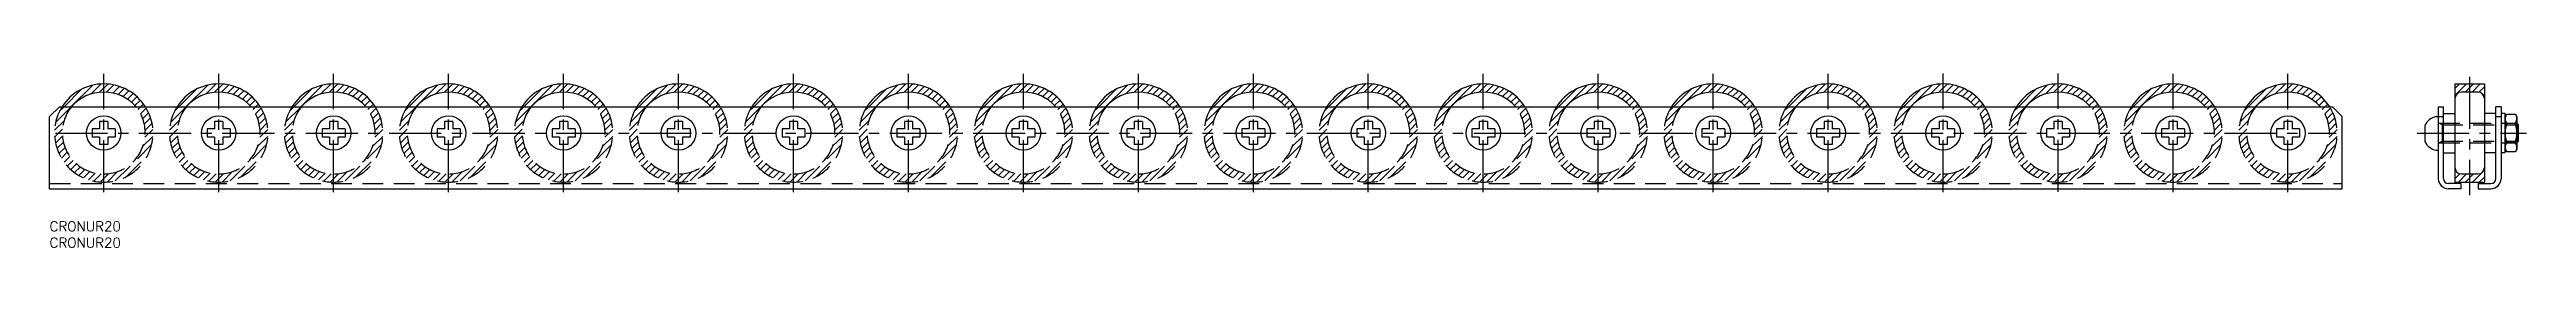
# Model space of a CAD drawing. Extents: x 0 to 754, y -8 to 45.
import ezdxf

# ---------------------------------------------------------------- set-up
doc = ezdxf.new("R2010")
doc.units = 0
doc.header["$LTSCALE"] = 0.5
doc.linetypes.add('CENTER', pattern=[50.8, 31.75, -6.35, 6.35, -6.35])
doc.linetypes.add('DASHED', pattern=[19.05, 12.7, -6.35])
for name, color, linetype in [('MSM_CENTER', 1, 'CENTER'), ('MSM_CONTINUOUS', 7, 'CONTINUOUS'), ('MSM_DASHED', 4, 'DASHED'), ('MSM_NARROW', 5, 'CONTINUOUS'), ('MSM_PART_NUMBER', 7, 'CONTINUOUS')]:
    doc.layers.add(name, color=color, linetype=linetype)
doc.styles.get("Standard").update_dxf_attribs({"font": 'txt.shx', "height": 3, "bigfont": 'bigfont.shx'})

# ---------------------------------------------------------------- blocks, each defined once
blk = doc.blocks.new('*U5')
at = {"layer": 'MSM_PART_NUMBER'}
blk.add_text('CRONUR20', height=3, dxfattribs=at).set_placement((0, -3))
blk = doc.blocks.new('*U6')
at = {"layer": 'MSM_PART_NUMBER'}
blk.add_text('CRONUR20', height=3, dxfattribs=at).set_placement((0, -8))

msp = doc.modelspace()

# ---------------------------------------------------------------- linework, layer by layer
at = {"layer": 'MSM_CENTER'}
for p, q in [((16.5, 8.9), (16.5, 45.1)), ((51.5, 8.9), (51.5, 45.1)), ((86.5, 8.9), (86.5, 45.1)), ((121.5, 8.9), (121.5, 45.1)), ((156.5, 8.9), (156.5, 45.1)), ((191.5, 8.9), (191.5, 45.1)), ((226.5, 8.9), (226.5, 45.1)), ((261.5, 8.9), (261.5, 45.1)), ((296.5, 8.9), (296.5, 45.1)), ((331.5, 8.9), (331.5, 45.1)), ((366.5, 8.9), (366.5, 45.1)), ((401.5, 8.9), (401.5, 45.1)), ((436.5, 8.9), (436.5, 45.1)), ((471.5, 8.9), (471.5, 45.1)), ((506.5, 8.9), (506.5, 45.1)), ((541.5, 8.9), (541.5, 45.1)), ((576.5, 8.9), (576.5, 45.22)), ((611.5, 9.02), (611.5, 45.22)), ((646.5, 8.9), (646.5, 45.1)), ((681.5, 8.9), (681.5, 45.1)), ((736.8, 44.2), (736.8, 8)), ((1.8, 27), (696.2, 27)), ((720.8, 27), (754.1, 27))]:
    msp.add_line(p, q, dxfattribs=at)
at = {"layer": 'MSM_CONTINUOUS'}
for p, q in [((732.3, 42), (732.3, 12)), ((732.3, 42), (741.3, 42)), ((739.3, 39.5), (734.3, 39.5)), ((741.3, 42), (741.3, 12)), ((3, 35), (0, 32)), ((0, 10), (0, 32)), ((3, 35), (695, 35)), ((17.75, 30.5), (15.25, 30.5)), ((15.25, 30.5), (15.25, 28.25)), ((17.75, 30.5), (17.75, 28.25)), ((52.75, 30.5), (50.25, 30.5)), ((50.25, 30.5), (50.25, 28.25)), ((52.75, 30.5), (52.75, 28.25)), ((85.25, 30.5), (85.25, 28.25)), ((87.75, 30.5), (85.25, 30.5)), ((87.75, 30.5), (87.75, 28.25)), ((122.75, 30.5), (120.25, 30.5)), ((120.25, 30.5), (120.25, 28.25)), ((122.75, 30.5), (122.75, 28.25)), ((157.75, 30.5), (155.25, 30.5)), ((155.25, 30.5), (155.25, 28.25)), ((157.75, 30.5), (157.75, 28.25)), ((192.75, 30.5), (190.25, 30.5)), ((190.25, 30.5), (190.25, 28.25)), ((192.75, 30.5), (192.75, 28.25)), ((225.25, 30.5), (225.25, 28.25)), ((227.75, 30.5), (225.25, 30.5)), ((227.75, 30.5), (227.75, 28.25)), ((262.75, 30.5), (260.25, 30.5)), ((260.25, 30.5), (260.25, 28.25)), ((262.75, 30.5), (262.75, 28.25)), ((297.75, 30.5), (295.25, 30.5)), ((295.25, 30.5), (295.25, 28.25)), ((297.75, 30.5), (297.75, 28.25)), ((332.75, 30.5), (330.25, 30.5)), ((330.25, 30.5), (330.25, 28.25)), ((332.75, 30.5), (332.75, 28.25)), ((365.25, 30.5), (365.25, 28.25)), ((367.75, 30.5), (365.25, 30.5)), ((367.75, 30.5), (367.75, 28.25)), ((402.75, 30.5), (400.25, 30.5)), ((400.25, 30.5), (400.25, 28.25)), ((402.75, 30.5), (402.75, 28.25)), ((437.75, 30.5), (435.25, 30.5)), ((435.25, 30.5), (435.25, 28.25)), ((437.75, 30.5), (437.75, 28.25)), ((472.75, 30.5), (470.25, 30.5)), ((470.25, 30.5), (470.25, 28.25)), ((472.75, 30.5), (472.75, 28.25)), ((505.25, 30.5), (505.25, 28.25)), ((507.75, 30.5), (505.25, 30.5)), ((507.75, 30.5), (507.75, 28.25)), ((542.75, 30.5), (540.25, 30.5)), ((540.25, 30.5), (540.25, 28.25)), ((542.75, 30.5), (542.75, 28.25)), ((577.75, 30.5), (575.25, 30.5)), ((575.25, 30.5), (575.25, 28.25)), ((577.75, 30.5), (577.75, 28.25)), ((612.75, 30.5), (610.25, 30.5)), ((610.25, 30.5), (610.25, 28.25)), ((612.75, 30.5), (612.75, 28.25)), ((645.25, 30.5), (645.25, 28.25)), ((647.75, 30.5), (645.25, 30.5)), ((647.75, 30.5), (647.75, 28.25)), ((682.75, 30.5), (680.25, 30.5)), ((680.25, 30.5), (680.25, 28.25)), ((682.75, 30.5), (682.75, 28.25)), ((695, 35), (698, 32)), ((698, 10), (698, 32)), ((726.6, 32), (728.8, 32)), ((727.2, 35), (727.2, 13)), ((727.2, 35), (728.8, 35)), ((728.8, 13.05), (728.8, 35)), ((728.8, 33), (732.3, 33)), ((744.8, 33), (741.3, 33)), ((744.8, 13.05), (744.8, 35)), ((746.4, 35), (744.8, 35)), ((744.8, 32), (746.4, 32)), ((746.4, 35), (746.4, 13)), ((747.6, 32.95), (746.4, 32.95)), ((747.6, 21.05), (747.6, 32.95)), ((747.6, 31.9), (748.1, 32.77)), ((748.1, 32.77), (750.69, 32.77)), ((750.69, 32.77), (751.2, 31.9)), ((751.2, 31.9), (751.2, 22.1)), ((13, 28.25), (13, 25.75)), ((15.25, 28.25), (13, 28.25)), ((15.25, 25.75), (13, 25.75)), ((15.25, 25.75), (15.25, 23.5)), ((17.75, 23.5), (15.25, 23.5)), ((20, 28.25), (17.75, 28.25)), ((17.75, 25.75), (17.75, 23.5)), ((20, 25.75), (17.75, 25.75)), ((20, 28.25), (20, 25.75)), ((50.25, 28.25), (48, 28.25)), ((48, 28.25), (48, 25.75)), ((50.25, 25.75), (48, 25.75)), ((50.25, 25.75), (50.25, 23.5)), ((52.75, 23.5), (50.25, 23.5)), ((55, 28.25), (52.75, 28.25)), ((52.75, 25.75), (52.75, 23.5)), ((55, 25.75), (52.75, 25.75)), ((55, 28.25), (55, 25.75)), ((85.25, 28.25), (83, 28.25)), ((83, 28.25), (83, 25.75)), ((85.25, 25.75), (83, 25.75)), ((85.25, 25.75), (85.25, 23.5)), ((87.75, 23.5), (85.25, 23.5)), ((90, 28.25), (87.75, 28.25)), ((90, 25.75), (87.75, 25.75)), ((87.75, 25.75), (87.75, 23.5)), ((90, 28.25), (90, 25.75)), ((120.25, 28.25), (118, 28.25)), ((118, 28.25), (118, 25.75)), ((120.25, 25.75), (118, 25.75)), ((120.25, 25.75), (120.25, 23.5)), ((122.75, 23.5), (120.25, 23.5)), ((125, 28.25), (122.75, 28.25)), ((122.75, 25.75), (122.75, 23.5)), ((125, 25.75), (122.75, 25.75)), ((125, 28.25), (125, 25.75)), ((153, 28.25), (153, 25.75)), ((155.25, 28.25), (153, 28.25)), ((155.25, 25.75), (153, 25.75)), ((155.25, 25.75), (155.25, 23.5)), ((157.75, 23.5), (155.25, 23.5)), ((160, 28.25), (157.75, 28.25)), ((157.75, 25.75), (157.75, 23.5)), ((160, 25.75), (157.75, 25.75)), ((160, 28.25), (160, 25.75)), ((190.25, 28.25), (188, 28.25)), ((188, 28.25), (188, 25.75)), ((190.25, 25.75), (188, 25.75)), ((190.25, 25.75), (190.25, 23.5)), ((192.75, 23.5), (190.25, 23.5)), ((195, 28.25), (192.75, 28.25)), ((192.75, 25.75), (192.75, 23.5)), ((195, 25.75), (192.75, 25.75)), ((195, 28.25), (195, 25.75)), ((225.25, 28.25), (223, 28.25)), ((223, 28.25), (223, 25.75)), ((225.25, 25.75), (223, 25.75)), ((225.25, 25.75), (225.25, 23.5)), ((227.75, 23.5), (225.25, 23.5)), ((230, 28.25), (227.75, 28.25)), ((230, 25.75), (227.75, 25.75)), ((227.75, 25.75), (227.75, 23.5)), ((230, 28.25), (230, 25.75)), ((260.25, 28.25), (258, 28.25)), ((258, 28.25), (258, 25.75)), ((260.25, 25.75), (258, 25.75)), ((260.25, 25.75), (260.25, 23.5)), ((262.75, 23.5), (260.25, 23.5)), ((265, 28.25), (262.75, 28.25)), ((262.75, 25.75), (262.75, 23.5)), ((265, 25.75), (262.75, 25.75)), ((265, 28.25), (265, 25.75)), ((293, 28.25), (293, 25.75)), ((295.25, 28.25), (293, 28.25)), ((295.25, 25.75), (293, 25.75)), ((295.25, 25.75), (295.25, 23.5)), ((297.75, 23.5), (295.25, 23.5)), ((300, 28.25), (297.75, 28.25)), ((297.75, 25.75), (297.75, 23.5)), ((300, 25.75), (297.75, 25.75)), ((300, 28.25), (300, 25.75)), ((330.25, 28.25), (328, 28.25)), ((328, 28.25), (328, 25.75)), ((330.25, 25.75), (328, 25.75)), ((330.25, 25.75), (330.25, 23.5)), ((332.75, 23.5), (330.25, 23.5)), ((335, 28.25), (332.75, 28.25)), ((332.75, 25.75), (332.75, 23.5)), ((335, 25.75), (332.75, 25.75)), ((335, 28.25), (335, 25.75)), ((365.25, 28.25), (363, 28.25)), ((363, 28.25), (363, 25.75)), ((365.25, 25.75), (363, 25.75)), ((365.25, 25.75), (365.25, 23.5)), ((367.75, 23.5), (365.25, 23.5)), ((370, 28.25), (367.75, 28.25)), ((370, 25.75), (367.75, 25.75)), ((367.75, 25.75), (367.75, 23.5)), ((370, 28.25), (370, 25.75)), ((400.25, 28.25), (398, 28.25)), ((398, 28.25), (398, 25.75)), ((400.25, 25.75), (398, 25.75)), ((400.25, 25.75), (400.25, 23.5)), ((402.75, 23.5), (400.25, 23.5)), ((405, 28.25), (402.75, 28.25)), ((402.75, 25.75), (402.75, 23.5)), ((405, 25.75), (402.75, 25.75)), ((405, 28.25), (405, 25.75)), ((433, 28.25), (433, 25.75)), ((435.25, 28.25), (433, 28.25)), ((435.25, 25.75), (433, 25.75)), ((435.25, 25.75), (435.25, 23.5)), ((437.75, 23.5), (435.25, 23.5)), ((440, 28.25), (437.75, 28.25)), ((437.75, 25.75), (437.75, 23.5)), ((440, 25.75), (437.75, 25.75)), ((440, 28.25), (440, 25.75)), ((470.25, 28.25), (468, 28.25)), ((468, 28.25), (468, 25.75)), ((470.25, 25.75), (468, 25.75)), ((470.25, 25.75), (470.25, 23.5)), ((472.75, 23.5), (470.25, 23.5)), ((475, 28.25), (472.75, 28.25)), ((472.75, 25.75), (472.75, 23.5)), ((475, 25.75), (472.75, 25.75)), ((475, 28.25), (475, 25.75)), ((505.25, 28.25), (503, 28.25)), ((503, 28.25), (503, 25.75)), ((505.25, 25.75), (503, 25.75)), ((505.25, 25.75), (505.25, 23.5)), ((507.75, 23.5), (505.25, 23.5)), ((510, 28.25), (507.75, 28.25)), ((510, 25.75), (507.75, 25.75)), ((507.75, 25.75), (507.75, 23.5)), ((510, 28.25), (510, 25.75)), ((540.25, 28.25), (538, 28.25)), ((538, 28.25), (538, 25.75)), ((540.25, 25.75), (538, 25.75)), ((540.25, 25.75), (540.25, 23.5)), ((542.75, 23.5), (540.25, 23.5)), ((545, 28.25), (542.75, 28.25)), ((542.75, 25.75), (542.75, 23.5)), ((545, 25.75), (542.75, 25.75)), ((545, 28.25), (545, 25.75)), ((573, 28.25), (573, 25.75)), ((575.25, 28.25), (573, 28.25)), ((575.25, 25.75), (573, 25.75)), ((575.25, 25.75), (575.25, 23.5)), ((577.75, 23.5), (575.25, 23.5)), ((580, 28.25), (577.75, 28.25)), ((577.75, 25.75), (577.75, 23.5)), ((580, 25.75), (577.75, 25.75)), ((580, 28.25), (580, 25.75)), ((610.25, 28.25), (608, 28.25)), ((608, 28.25), (608, 25.75)), ((610.25, 25.75), (608, 25.75)), ((610.25, 25.75), (610.25, 23.5)), ((612.75, 23.5), (610.25, 23.5)), ((615, 28.25), (612.75, 28.25)), ((612.75, 25.75), (612.75, 23.5)), ((615, 25.75), (612.75, 25.75)), ((615, 28.25), (615, 25.75)), ((645.25, 28.25), (643, 28.25)), ((643, 28.25), (643, 25.75)), ((645.25, 25.75), (643, 25.75)), ((645.25, 25.75), (645.25, 23.5)), ((647.75, 23.5), (645.25, 23.5)), ((650, 28.25), (647.75, 28.25)), ((650, 25.75), (647.75, 25.75)), ((647.75, 25.75), (647.75, 23.5)), ((650, 28.25), (650, 25.75)), ((680.25, 28.25), (678, 28.25)), ((678, 28.25), (678, 25.75)), ((680.25, 25.75), (678, 25.75)), ((680.25, 25.75), (680.25, 23.5)), ((682.75, 23.5), (680.25, 23.5)), ((685, 28.25), (682.75, 28.25)), ((682.75, 25.75), (682.75, 23.5)), ((685, 25.75), (682.75, 25.75)), ((685, 28.25), (685, 25.75)), ((723.2, 29.37), (723.2, 24.38)), ((750.69, 29.89), (748.1, 29.89)), ((750.69, 24.11), (748.1, 24.11)), ((751.7, 29.46), (751.2, 29.96)), ((751.7, 24.54), (751.2, 24.04)), ((751.7, 24.54), (751.7, 29.46)), ((726.6, 21.75), (727.2, 21.75)), ((728.8, 21), (732.3, 21)), ((744.8, 21), (741.3, 21)), ((746.4, 21.05), (747.6, 21.05)), ((748.1, 21.23), (747.6, 22.1)), ((750.69, 21.23), (748.1, 21.23)), ((751.2, 22.1), (750.69, 21.23)), ((0, 10), (698, 10)), ((734.2, 10), (730.3, 10)), ((734.2, 11.6), (730.32, 11.6)), ((732.3, 12), (741.3, 12)), ((734.2, 10), (734.2, 11.6)), ((734.3, 14.5), (739.3, 14.5)), ((739.4, 11.6), (743.28, 11.6)), ((739.4, 11.6), (739.4, 10)), ((739.4, 10), (743.3, 10))]:
    msp.add_line(p, q, dxfattribs=at)
for centre in [(16.5, 27), (51.5, 27), (86.5, 27), (121.5, 27), (156.5, 27), (191.5, 27), (226.5, 27), (261.5, 27), (296.5, 27), (331.5, 27), (366.5, 27), (401.5, 27), (436.5, 27), (471.5, 27), (506.5, 27), (541.5, 27), (576.5, 27), (611.5, 27), (646.5, 27), (681.5, 27)]:
    msp.add_circle(centre, 5.25, dxfattribs=at)
for centre, radius, start, end in [((16.5, 27), 15, 32.23095, 147.76905), ((16.5, 26.44), 13.06, 40.95275, 139.04725), ((51.5, 27), 15, 32.23095, 147.76905), ((51.5, 26.44), 13.06, 40.95275, 139.04725), ((86.5, 27), 15, 32.23095, 147.76905), ((86.5, 26.44), 13.06, 40.95275, 139.04725), ((121.5, 27), 15, 32.23095, 147.76905), ((121.5, 26.44), 13.06, 40.95275, 139.04725), ((156.5, 27), 15, 32.23095, 147.76905), ((156.5, 26.44), 13.06, 40.95275, 139.04725), ((191.5, 27), 15, 32.23095, 147.76905), ((191.5, 26.44), 13.06, 40.95275, 139.04725), ((226.5, 27), 15, 32.23095, 147.76905), ((226.5, 26.44), 13.06, 40.95275, 139.04725), ((261.5, 27), 15, 32.23095, 147.76905), ((261.5, 26.44), 13.06, 40.95275, 139.04725), ((296.5, 27), 15, 32.23095, 147.76905), ((296.5, 26.44), 13.06, 40.95275, 139.04725), ((331.5, 27), 15, 32.23095, 147.76905), ((331.5, 26.44), 13.06, 40.95275, 139.04725), ((366.5, 27), 15, 32.23095, 147.76905), ((366.5, 26.44), 13.06, 40.95275, 139.04725), ((401.5, 27), 15, 32.23095, 147.76905), ((401.5, 26.44), 13.06, 40.95275, 139.04725), ((436.5, 27), 15, 32.23095, 147.76905), ((436.5, 26.44), 13.06, 40.95275, 139.04725), ((471.5, 27), 15, 32.23095, 147.76905), ((471.5, 26.44), 13.06, 40.95275, 139.04725), ((506.5, 27), 15, 32.23095, 147.76905), ((506.5, 26.44), 13.06, 40.95275, 139.04725), ((541.5, 27), 15, 32.23095, 147.76905), ((541.5, 26.44), 13.06, 40.95275, 139.04725), ((576.5, 27), 15, 32.23095, 147.76905), ((576.5, 26.44), 13.06, 40.95275, 139.04725), ((611.5, 27), 15, 32.23095, 147.76905), ((611.5, 26.44), 13.06, 40.95275, 139.04725), ((646.5, 27), 15, 32.23095, 147.76905), ((646.5, 26.44), 13.06, 40.95275, 139.04725), ((681.5, 27), 15, 32.23095, 147.76905), ((681.5, 26.44), 13.06, 40.95275, 139.04725), ((734.3, 37.5), 2, 90, 180), ((739.3, 37.5), 2, 0, 90), ((727.53, 27.28), 4.81, 101.20912, 154.34156), ((749.92, 31.33), 2.32, 157.93127, 218.51894), ((748.88, 31.33), 2.32, 321.48106, 22.06871), ((727.53, 26.47), 4.81, 205.65844, 258.79088), ((756.11, 27), 8.51, 160.18082, 199.8192), ((749.92, 22.67), 2.32, 141.48108, 202.06875), ((742.68, 27), 8.51, 340.1808, 19.81922), ((748.88, 22.67), 2.32, 337.93125, 38.51896), ((734.3, 16.5), 2, 180, 270), ((739.3, 16.5), 2, 270, 0), ((730.37, 13.18), 3.18, 183.20562, 268.67276), ((730.37, 13.18), 1.58, 184.54937, 268.11661), ((743.23, 13.18), 1.58, 271.88339, 355.45063), ((743.23, 13.18), 3.18, 271.32724, 356.79438)]:
    msp.add_arc(centre, radius, start, end, dxfattribs=at)
at = {"layer": 'MSM_DASHED'}
for p, q in [((1.53, 27.87), (4.41, 30.76)), ((1.88, 30.35), (6.53, 35)), ((3.05, 33.64), (4.41, 35)), ((26.95, 34.21), (27.74, 35)), ((27.74, 32.87), (29.44, 34.58)), ((28.38, 31.39), (30.17, 33.18)), ((28.85, 29.74), (30.76, 31.65)), ((36.53, 27.87), (39.41, 30.76)), ((36.88, 30.35), (41.53, 35)), ((38.05, 33.64), (39.41, 35)), ((61.95, 34.21), (62.74, 35)), ((62.74, 32.87), (64.44, 34.58)), ((63.38, 31.39), (65.17, 33.18)), ((63.85, 29.74), (65.76, 31.65)), ((71.53, 27.87), (74.41, 30.76)), ((71.88, 30.35), (76.53, 35)), ((73.05, 33.64), (74.41, 35)), ((96.95, 34.21), (97.74, 35)), ((97.74, 32.87), (99.44, 34.58)), ((98.38, 31.39), (100.17, 33.18)), ((98.85, 29.74), (100.76, 31.65)), ((106.53, 27.87), (109.41, 30.76)), ((106.88, 30.35), (111.53, 35)), ((108.05, 33.64), (109.41, 35)), ((131.95, 34.21), (132.74, 35)), ((132.74, 32.87), (134.44, 34.58)), ((133.38, 31.39), (135.17, 33.18)), ((133.85, 29.74), (135.76, 31.65)), ((141.53, 27.87), (144.41, 30.76)), ((141.88, 30.35), (146.53, 35)), ((143.05, 33.64), (144.41, 35)), ((166.95, 34.21), (167.74, 35)), ((167.74, 32.87), (169.44, 34.58)), ((168.38, 31.39), (170.17, 33.18)), ((168.85, 29.74), (170.76, 31.65)), ((176.53, 27.87), (179.41, 30.76)), ((176.88, 30.35), (181.53, 35)), ((178.05, 33.64), (179.41, 35)), ((201.95, 34.21), (202.74, 35)), ((202.74, 32.87), (204.44, 34.58)), ((203.38, 31.39), (205.17, 33.18)), ((203.85, 29.74), (205.76, 31.65)), ((211.53, 27.87), (214.41, 30.76)), ((211.88, 30.35), (216.53, 35)), ((213.05, 33.64), (214.41, 35)), ((236.95, 34.21), (237.74, 35)), ((237.74, 32.87), (239.44, 34.58)), ((238.38, 31.39), (240.17, 33.18)), ((238.85, 29.74), (240.76, 31.65)), ((246.53, 27.87), (249.41, 30.76)), ((246.88, 30.35), (251.53, 35)), ((248.05, 33.64), (249.41, 35)), ((271.95, 34.21), (272.74, 35)), ((272.74, 32.87), (274.44, 34.58)), ((273.38, 31.39), (275.17, 33.18)), ((273.85, 29.74), (275.76, 31.65)), ((281.53, 27.87), (284.41, 30.76)), ((281.88, 30.35), (286.53, 35)), ((283.05, 33.64), (284.41, 35)), ((306.95, 34.21), (307.74, 35)), ((307.74, 32.87), (309.44, 34.58)), ((308.38, 31.39), (310.17, 33.18)), ((308.85, 29.74), (310.76, 31.65)), ((316.53, 27.87), (319.41, 30.76)), ((316.88, 30.35), (321.53, 35)), ((318.05, 33.64), (319.41, 35)), ((341.95, 34.21), (342.74, 35)), ((342.74, 32.87), (344.44, 34.58)), ((343.38, 31.39), (345.17, 33.18)), ((343.85, 29.74), (345.76, 31.65)), ((351.53, 27.87), (354.41, 30.76)), ((351.88, 30.35), (356.53, 35)), ((353.05, 33.64), (354.41, 35)), ((376.95, 34.21), (377.74, 35)), ((377.74, 32.87), (379.44, 34.58)), ((378.38, 31.39), (380.17, 33.18)), ((378.85, 29.74), (380.76, 31.65)), ((386.53, 27.87), (389.41, 30.76)), ((386.88, 30.35), (391.53, 35)), ((388.05, 33.64), (389.41, 35)), ((411.95, 34.21), (412.74, 35)), ((412.74, 32.87), (414.44, 34.58)), ((413.38, 31.39), (415.17, 33.18)), ((413.85, 29.74), (415.76, 31.65)), ((421.53, 27.87), (424.41, 30.76)), ((421.88, 30.35), (426.53, 35)), ((423.05, 33.64), (424.41, 35)), ((446.95, 34.21), (447.74, 35)), ((447.74, 32.87), (449.44, 34.58)), ((448.38, 31.39), (450.17, 33.18)), ((448.85, 29.74), (450.76, 31.65)), ((456.53, 27.87), (459.41, 30.76)), ((456.88, 30.35), (461.53, 35)), ((458.05, 33.64), (459.41, 35)), ((481.95, 34.21), (482.74, 35)), ((482.74, 32.87), (484.44, 34.58)), ((483.38, 31.39), (485.17, 33.18)), ((483.85, 29.74), (485.76, 31.65)), ((491.53, 27.87), (494.41, 30.76)), ((491.88, 30.35), (496.53, 35)), ((493.05, 33.64), (494.41, 35)), ((516.95, 34.21), (517.74, 35)), ((517.74, 32.87), (519.44, 34.58)), ((518.38, 31.39), (520.17, 33.18)), ((518.85, 29.74), (520.76, 31.65)), ((526.53, 27.87), (529.41, 30.76)), ((526.88, 30.35), (531.53, 35)), ((528.05, 33.64), (529.41, 35)), ((551.95, 34.21), (552.74, 35)), ((552.74, 32.87), (554.44, 34.58)), ((553.38, 31.39), (555.17, 33.18)), ((553.85, 29.74), (555.76, 31.65)), ((561.53, 27.87), (564.41, 30.76)), ((561.88, 30.35), (566.53, 35)), ((563.05, 33.64), (564.41, 35)), ((586.95, 34.21), (587.74, 35)), ((587.74, 32.87), (589.44, 34.58)), ((588.38, 31.39), (590.17, 33.18)), ((588.85, 29.74), (590.76, 31.65)), ((596.53, 27.87), (599.41, 30.76)), ((596.88, 30.35), (601.53, 35)), ((598.05, 33.64), (599.41, 35)), ((621.95, 34.21), (622.74, 35)), ((622.74, 32.87), (624.44, 34.58)), ((623.38, 31.39), (625.17, 33.18)), ((623.85, 29.74), (625.76, 31.65)), ((631.53, 27.87), (634.41, 30.76)), ((631.88, 30.35), (636.53, 35)), ((633.05, 33.64), (634.41, 35)), ((656.95, 34.21), (657.74, 35)), ((657.74, 32.87), (659.44, 34.58)), ((658.38, 31.39), (660.17, 33.18)), ((658.85, 29.74), (660.76, 31.65)), ((666.53, 27.87), (669.41, 30.76)), ((666.88, 30.35), (671.53, 35)), ((668.05, 33.64), (669.41, 35)), ((691.95, 34.21), (692.74, 35)), ((692.74, 32.87), (694.44, 34.58)), ((693.38, 31.39), (695.17, 33.18)), ((693.85, 29.74), (695.76, 31.65)), ((1.55, 25.78), (3.92, 28.15)), ((1.82, 23.92), (3.92, 26.03)), ((2.27, 22.25), (4.22, 24.2)), ((20.01, 12.42), (31.08, 23.49)), ((28.41, 22.94), (31.47, 25.99)), ((29.04, 25.69), (31.46, 28.11)), ((29.1, 27.87), (31.2, 29.97)), ((36.55, 25.78), (38.92, 28.15)), ((36.82, 23.92), (38.92, 26.03)), ((37.27, 22.25), (39.22, 24.2)), ((55.01, 12.42), (66.08, 23.49)), ((63.41, 22.94), (66.47, 25.99)), ((64.04, 25.69), (66.46, 28.11)), ((64.1, 27.87), (66.2, 29.97)), ((71.55, 25.78), (73.92, 28.15)), ((71.82, 23.92), (73.92, 26.03)), ((72.27, 22.25), (74.22, 24.2)), ((90.01, 12.42), (101.08, 23.49)), ((98.41, 22.94), (101.47, 25.99)), ((99.04, 25.69), (101.46, 28.11)), ((99.1, 27.87), (101.2, 29.97)), ((106.55, 25.78), (108.92, 28.15)), ((106.82, 23.92), (108.92, 26.03)), ((107.27, 22.25), (109.22, 24.2)), ((125.01, 12.42), (136.08, 23.49)), ((133.41, 22.94), (136.47, 25.99)), ((134.04, 25.69), (136.46, 28.11)), ((134.1, 27.87), (136.2, 29.97)), ((141.55, 25.78), (143.92, 28.15)), ((141.82, 23.92), (143.92, 26.03)), ((142.27, 22.25), (144.22, 24.2)), ((160.01, 12.42), (171.08, 23.49)), ((168.41, 22.94), (171.47, 25.99)), ((169.04, 25.69), (171.46, 28.11)), ((169.1, 27.87), (171.2, 29.97)), ((176.55, 25.78), (178.92, 28.15)), ((176.82, 23.92), (178.92, 26.03)), ((177.27, 22.25), (179.22, 24.2)), ((195.01, 12.42), (206.08, 23.49)), ((203.41, 22.94), (206.47, 25.99)), ((204.04, 25.69), (206.46, 28.11)), ((204.1, 27.87), (206.2, 29.97)), ((211.55, 25.78), (213.92, 28.15)), ((211.82, 23.92), (213.92, 26.03)), ((212.27, 22.25), (214.22, 24.2)), ((230.01, 12.42), (241.08, 23.49)), ((238.41, 22.94), (241.47, 25.99)), ((239.04, 25.69), (241.46, 28.11)), ((239.1, 27.87), (241.2, 29.97)), ((246.55, 25.78), (248.92, 28.15)), ((246.82, 23.92), (248.92, 26.03)), ((247.27, 22.25), (249.22, 24.2)), ((265.01, 12.42), (276.08, 23.49)), ((273.41, 22.94), (276.47, 25.99)), ((274.04, 25.69), (276.46, 28.11)), ((274.1, 27.87), (276.2, 29.97)), ((281.55, 25.78), (283.92, 28.15)), ((281.82, 23.92), (283.92, 26.03)), ((282.27, 22.25), (284.22, 24.2)), ((300.01, 12.42), (311.08, 23.49)), ((308.41, 22.94), (311.47, 25.99)), ((309.04, 25.69), (311.46, 28.11)), ((309.1, 27.87), (311.2, 29.97)), ((316.55, 25.78), (318.92, 28.15)), ((316.82, 23.92), (318.92, 26.03)), ((317.27, 22.25), (319.22, 24.2)), ((335.01, 12.42), (346.08, 23.49)), ((343.41, 22.94), (346.47, 25.99)), ((344.04, 25.69), (346.46, 28.11)), ((344.1, 27.87), (346.2, 29.97)), ((351.55, 25.78), (353.92, 28.15)), ((351.82, 23.92), (353.92, 26.03)), ((352.27, 22.25), (354.22, 24.2)), ((370.01, 12.42), (381.08, 23.49)), ((378.41, 22.94), (381.47, 25.99)), ((379.04, 25.69), (381.46, 28.11)), ((379.1, 27.87), (381.2, 29.97)), ((386.55, 25.78), (388.92, 28.15)), ((386.82, 23.92), (388.92, 26.03)), ((387.27, 22.25), (389.22, 24.2)), ((405.01, 12.42), (416.08, 23.49)), ((413.41, 22.94), (416.47, 25.99)), ((414.04, 25.69), (416.46, 28.11)), ((414.1, 27.87), (416.2, 29.97)), ((421.55, 25.78), (423.92, 28.15)), ((421.82, 23.92), (423.92, 26.03)), ((422.27, 22.25), (424.22, 24.2)), ((440.01, 12.42), (451.08, 23.49)), ((448.41, 22.94), (451.47, 25.99)), ((449.04, 25.69), (451.46, 28.11)), ((449.1, 27.87), (451.2, 29.97)), ((456.55, 25.78), (458.92, 28.15)), ((456.82, 23.92), (458.92, 26.03)), ((457.27, 22.25), (459.22, 24.2)), ((475.01, 12.42), (486.08, 23.49)), ((483.41, 22.94), (486.47, 25.99)), ((484.04, 25.69), (486.46, 28.11)), ((484.1, 27.87), (486.2, 29.97)), ((491.55, 25.78), (493.92, 28.15)), ((491.82, 23.92), (493.92, 26.03)), ((492.27, 22.25), (494.22, 24.2)), ((510.01, 12.42), (521.08, 23.49)), ((518.41, 22.94), (521.47, 25.99)), ((519.04, 25.69), (521.46, 28.11)), ((519.1, 27.87), (521.2, 29.97)), ((526.55, 25.78), (528.92, 28.15)), ((526.82, 23.92), (528.92, 26.03)), ((527.27, 22.25), (529.22, 24.2)), ((545.01, 12.42), (556.08, 23.49)), ((553.41, 22.94), (556.47, 25.99)), ((554.04, 25.69), (556.46, 28.11)), ((554.1, 27.87), (556.2, 29.97)), ((561.55, 25.78), (563.92, 28.15)), ((561.82, 23.92), (563.92, 26.03)), ((562.27, 22.25), (564.22, 24.2)), ((580.01, 12.42), (591.08, 23.49)), ((588.41, 22.94), (591.47, 25.99)), ((589.04, 25.69), (591.46, 28.11)), ((589.1, 27.87), (591.2, 29.97)), ((596.55, 25.78), (598.92, 28.15)), ((596.82, 23.92), (598.92, 26.03)), ((597.27, 22.25), (599.22, 24.2)), ((615.01, 12.42), (626.08, 23.49)), ((623.41, 22.94), (626.47, 25.99)), ((624.04, 25.69), (626.46, 28.11)), ((624.1, 27.87), (626.2, 29.97)), ((631.55, 25.78), (633.92, 28.15)), ((631.82, 23.92), (633.92, 26.03)), ((632.27, 22.25), (634.22, 24.2)), ((650.01, 12.42), (661.08, 23.49)), ((658.41, 22.94), (661.47, 25.99)), ((659.04, 25.69), (661.46, 28.11)), ((659.1, 27.87), (661.2, 29.97)), ((666.55, 25.78), (668.92, 28.15)), ((666.82, 23.92), (668.92, 26.03)), ((667.27, 22.25), (669.22, 24.2)), ((685.01, 12.42), (696.08, 23.49)), ((693.41, 22.94), (696.47, 25.99)), ((694.04, 25.69), (696.46, 28.11)), ((694.1, 27.87), (696.2, 29.97)), ((727.45, 30), (751.16, 30)), ((728.39, 29.46), (727.45, 30)), ((727.45, 24), (728.39, 24.54)), ((727.45, 24), (751.16, 24)), ((728.39, 30), (728.39, 24)), ((728.39, 29.46), (751.2, 29.46)), ((728.39, 24.54), (751.2, 24.54)), ((751.16, 30), (751.16, 24)), ((751.2, 29.96), (751.16, 30)), ((751.2, 24.04), (751.16, 24)), ((2.87, 20.73), (4.72, 22.58)), ((3.6, 19.34), (5.39, 21.13)), ((4.45, 18.07), (6.2, 19.82)), ((5.41, 16.9), (7.15, 18.65)), ((6.47, 15.85), (8.22, 17.6)), ((7.64, 14.9), (9.42, 16.67)), ((8.92, 14.06), (10.75, 15.89)), ((10.32, 13.33), (12.23, 15.24)), ((17.51, 12.03), (20.69, 15.21)), ((23.39, 13.68), (29.82, 20.11)), ((37.87, 20.73), (39.72, 22.58)), ((38.6, 19.34), (40.39, 21.13)), ((39.45, 18.07), (41.2, 19.82)), ((40.41, 16.9), (42.15, 18.65)), ((41.47, 15.85), (43.22, 17.6)), ((42.64, 14.9), (44.42, 16.67)), ((43.92, 14.06), (45.75, 15.89)), ((45.32, 13.33), (47.23, 15.24)), ((52.51, 12.03), (55.69, 15.21)), ((58.39, 13.68), (64.82, 20.11)), ((72.87, 20.73), (74.72, 22.58)), ((73.6, 19.34), (75.39, 21.13)), ((74.45, 18.07), (76.2, 19.82)), ((75.41, 16.9), (77.15, 18.65)), ((76.47, 15.85), (78.22, 17.6)), ((77.64, 14.9), (79.42, 16.67)), ((78.92, 14.06), (80.75, 15.89)), ((80.32, 13.33), (82.23, 15.24)), ((87.51, 12.03), (90.69, 15.21)), ((93.39, 13.68), (99.82, 20.11)), ((107.87, 20.73), (109.72, 22.58)), ((108.6, 19.34), (110.39, 21.13)), ((109.45, 18.07), (111.2, 19.82)), ((110.41, 16.9), (112.15, 18.65)), ((111.47, 15.85), (113.22, 17.6)), ((112.64, 14.9), (114.42, 16.67)), ((113.92, 14.06), (115.75, 15.89)), ((115.32, 13.33), (117.23, 15.24)), ((122.51, 12.03), (125.69, 15.21)), ((128.39, 13.68), (134.82, 20.11)), ((142.87, 20.73), (144.72, 22.58)), ((143.6, 19.34), (145.39, 21.13)), ((144.45, 18.07), (146.2, 19.82)), ((145.41, 16.9), (147.15, 18.65)), ((146.47, 15.85), (148.22, 17.6)), ((147.64, 14.9), (149.42, 16.67)), ((148.92, 14.06), (150.75, 15.89)), ((150.32, 13.33), (152.23, 15.24)), ((157.51, 12.03), (160.69, 15.21)), ((163.39, 13.68), (169.82, 20.11)), ((177.87, 20.73), (179.72, 22.58)), ((178.6, 19.34), (180.39, 21.13)), ((179.45, 18.07), (181.2, 19.82)), ((180.41, 16.9), (182.15, 18.65)), ((181.47, 15.85), (183.22, 17.6)), ((182.64, 14.9), (184.42, 16.67)), ((183.92, 14.06), (185.75, 15.89)), ((185.32, 13.33), (187.23, 15.24)), ((192.51, 12.03), (195.69, 15.21)), ((198.39, 13.68), (204.82, 20.11)), ((212.87, 20.73), (214.72, 22.58)), ((213.6, 19.34), (215.39, 21.13)), ((214.45, 18.07), (216.2, 19.82)), ((215.41, 16.9), (217.15, 18.65)), ((216.47, 15.85), (218.22, 17.6)), ((217.64, 14.9), (219.42, 16.67)), ((218.92, 14.06), (220.75, 15.89)), ((220.32, 13.33), (222.23, 15.24)), ((227.51, 12.03), (230.69, 15.21)), ((233.39, 13.68), (239.82, 20.11)), ((247.87, 20.73), (249.72, 22.58)), ((248.6, 19.34), (250.39, 21.13)), ((249.45, 18.07), (251.2, 19.82)), ((250.41, 16.9), (252.15, 18.65)), ((251.47, 15.85), (253.22, 17.6)), ((252.64, 14.9), (254.42, 16.67)), ((253.92, 14.06), (255.75, 15.89)), ((255.32, 13.33), (257.23, 15.24)), ((262.51, 12.03), (265.69, 15.21)), ((268.39, 13.68), (274.82, 20.11)), ((282.87, 20.73), (284.72, 22.58)), ((283.6, 19.34), (285.39, 21.13)), ((284.45, 18.07), (286.2, 19.82)), ((285.41, 16.9), (287.15, 18.65)), ((286.47, 15.85), (288.22, 17.6)), ((287.64, 14.9), (289.42, 16.67)), ((288.92, 14.06), (290.75, 15.89)), ((290.32, 13.33), (292.23, 15.24)), ((297.51, 12.03), (300.69, 15.21)), ((303.39, 13.68), (309.82, 20.11)), ((317.87, 20.73), (319.72, 22.58)), ((318.6, 19.34), (320.39, 21.13)), ((319.45, 18.07), (321.2, 19.82)), ((320.41, 16.9), (322.15, 18.65)), ((321.47, 15.85), (323.22, 17.6)), ((322.64, 14.9), (324.42, 16.67)), ((323.92, 14.06), (325.75, 15.89)), ((325.32, 13.33), (327.23, 15.24)), ((332.51, 12.03), (335.69, 15.21)), ((338.39, 13.68), (344.82, 20.11)), ((352.87, 20.73), (354.72, 22.58)), ((353.6, 19.34), (355.39, 21.13)), ((354.45, 18.07), (356.2, 19.82)), ((355.41, 16.9), (357.15, 18.65)), ((356.47, 15.85), (358.22, 17.6)), ((357.64, 14.9), (359.42, 16.67)), ((358.92, 14.06), (360.75, 15.89)), ((360.32, 13.33), (362.23, 15.24)), ((367.51, 12.03), (370.69, 15.21)), ((373.39, 13.68), (379.82, 20.11)), ((387.87, 20.73), (389.72, 22.58)), ((388.6, 19.34), (390.39, 21.13)), ((389.45, 18.07), (391.2, 19.82)), ((390.41, 16.9), (392.15, 18.65)), ((391.47, 15.85), (393.22, 17.6)), ((392.64, 14.9), (394.42, 16.67)), ((393.92, 14.06), (395.75, 15.89)), ((395.32, 13.33), (397.23, 15.24)), ((402.51, 12.03), (405.69, 15.21)), ((408.39, 13.68), (414.82, 20.11)), ((422.87, 20.73), (424.72, 22.58)), ((423.6, 19.34), (425.39, 21.13)), ((424.45, 18.07), (426.2, 19.82)), ((425.41, 16.9), (427.15, 18.65)), ((426.47, 15.85), (428.22, 17.6)), ((427.64, 14.9), (429.42, 16.67)), ((428.92, 14.06), (430.75, 15.89)), ((430.32, 13.33), (432.23, 15.24)), ((437.51, 12.03), (440.69, 15.21)), ((443.39, 13.68), (449.82, 20.11)), ((457.87, 20.73), (459.72, 22.58)), ((458.6, 19.34), (460.39, 21.13)), ((459.45, 18.07), (461.2, 19.82)), ((460.41, 16.9), (462.15, 18.65)), ((461.47, 15.85), (463.22, 17.6)), ((462.64, 14.9), (464.42, 16.67)), ((463.92, 14.06), (465.75, 15.89)), ((465.32, 13.33), (467.23, 15.24)), ((472.51, 12.03), (475.69, 15.21)), ((478.39, 13.68), (484.82, 20.11)), ((492.87, 20.73), (494.72, 22.58)), ((493.6, 19.34), (495.39, 21.13)), ((494.45, 18.07), (496.2, 19.82)), ((495.41, 16.9), (497.15, 18.65)), ((496.47, 15.85), (498.22, 17.6)), ((497.64, 14.9), (499.42, 16.67)), ((498.92, 14.06), (500.75, 15.89)), ((500.32, 13.33), (502.23, 15.24)), ((507.51, 12.03), (510.69, 15.21)), ((513.39, 13.68), (519.82, 20.11)), ((527.87, 20.73), (529.72, 22.58)), ((528.6, 19.34), (530.39, 21.13)), ((529.45, 18.07), (531.2, 19.82)), ((530.41, 16.9), (532.15, 18.65)), ((531.47, 15.85), (533.22, 17.6)), ((532.64, 14.9), (534.42, 16.67)), ((533.92, 14.06), (535.75, 15.89)), ((535.32, 13.33), (537.23, 15.24)), ((542.51, 12.03), (545.69, 15.21)), ((548.39, 13.68), (554.82, 20.11)), ((562.87, 20.73), (564.72, 22.58)), ((563.6, 19.34), (565.39, 21.13)), ((564.45, 18.07), (566.2, 19.82)), ((565.41, 16.9), (567.15, 18.65)), ((566.47, 15.85), (568.22, 17.6)), ((567.64, 14.9), (569.42, 16.67)), ((568.92, 14.06), (570.75, 15.89)), ((570.32, 13.33), (572.23, 15.24)), ((577.51, 12.03), (580.69, 15.21)), ((583.39, 13.68), (589.82, 20.11)), ((597.87, 20.73), (599.72, 22.58)), ((598.6, 19.34), (600.39, 21.13)), ((599.45, 18.07), (601.2, 19.82)), ((600.41, 16.9), (602.15, 18.65)), ((601.47, 15.85), (603.22, 17.6)), ((602.64, 14.9), (604.42, 16.67)), ((603.92, 14.06), (605.75, 15.89)), ((605.32, 13.33), (607.23, 15.24)), ((612.51, 12.03), (615.69, 15.21)), ((618.39, 13.68), (624.82, 20.11)), ((632.87, 20.73), (634.72, 22.58)), ((633.6, 19.34), (635.39, 21.13)), ((634.45, 18.07), (636.2, 19.82)), ((635.41, 16.9), (637.15, 18.65)), ((636.47, 15.85), (638.22, 17.6)), ((637.64, 14.9), (639.42, 16.67)), ((638.92, 14.06), (640.75, 15.89)), ((640.32, 13.33), (642.23, 15.24)), ((647.51, 12.03), (650.69, 15.21)), ((653.39, 13.68), (659.82, 20.11)), ((667.87, 20.73), (669.72, 22.58)), ((668.6, 19.34), (670.39, 21.13)), ((669.45, 18.07), (671.2, 19.82)), ((670.41, 16.9), (672.15, 18.65)), ((671.47, 15.85), (673.22, 17.6)), ((672.64, 14.9), (674.42, 16.67)), ((673.92, 14.06), (675.75, 15.89)), ((675.32, 13.33), (677.23, 15.24)), ((682.51, 12.03), (685.69, 15.21)), ((688.39, 13.68), (694.82, 20.11)), ((0, 11.6), (698, 11.6)), ((11.85, 12.74), (13.88, 14.77)), ((13.53, 12.3), (15.75, 14.52)), ((15.39, 12.04), (17.93, 14.58)), ((46.85, 12.74), (48.88, 14.77)), ((48.53, 12.3), (50.75, 14.52)), ((50.39, 12.04), (52.93, 14.58)), ((81.85, 12.74), (83.88, 14.77)), ((83.53, 12.3), (85.75, 14.52)), ((85.39, 12.04), (87.93, 14.58)), ((116.85, 12.74), (118.88, 14.77)), ((118.53, 12.3), (120.75, 14.52)), ((120.39, 12.04), (122.93, 14.58)), ((151.85, 12.74), (153.88, 14.77)), ((153.53, 12.3), (155.75, 14.52)), ((155.39, 12.04), (157.93, 14.58)), ((186.85, 12.74), (188.88, 14.77)), ((188.53, 12.3), (190.75, 14.52)), ((190.39, 12.04), (192.93, 14.58)), ((221.85, 12.74), (223.88, 14.77)), ((223.53, 12.3), (225.75, 14.52)), ((225.39, 12.04), (227.93, 14.58)), ((256.85, 12.74), (258.88, 14.77)), ((258.53, 12.3), (260.75, 14.52)), ((260.39, 12.04), (262.93, 14.58)), ((291.85, 12.74), (293.88, 14.77)), ((293.53, 12.3), (295.75, 14.52)), ((295.39, 12.04), (297.93, 14.58)), ((326.85, 12.74), (328.88, 14.77)), ((328.53, 12.3), (330.75, 14.52)), ((330.39, 12.04), (332.93, 14.58)), ((361.85, 12.74), (363.88, 14.77)), ((363.53, 12.3), (365.75, 14.52)), ((365.39, 12.04), (367.93, 14.58)), ((396.85, 12.74), (398.88, 14.77)), ((398.53, 12.3), (400.75, 14.52)), ((400.39, 12.04), (402.93, 14.58)), ((431.85, 12.74), (433.88, 14.77)), ((433.53, 12.3), (435.75, 14.52)), ((435.39, 12.04), (437.93, 14.58)), ((466.85, 12.74), (468.88, 14.77)), ((468.53, 12.3), (470.75, 14.52)), ((470.39, 12.04), (472.93, 14.58)), ((501.85, 12.74), (503.88, 14.77)), ((503.53, 12.3), (505.75, 14.52)), ((505.39, 12.04), (507.93, 14.58)), ((536.85, 12.74), (538.88, 14.77)), ((538.53, 12.3), (540.75, 14.52)), ((540.39, 12.04), (542.93, 14.58)), ((571.85, 12.74), (573.88, 14.77)), ((573.53, 12.3), (575.75, 14.52)), ((575.39, 12.04), (577.93, 14.58)), ((606.85, 12.74), (608.88, 14.77)), ((608.53, 12.3), (610.75, 14.52)), ((610.39, 12.04), (612.93, 14.58)), ((641.85, 12.74), (643.88, 14.77)), ((643.53, 12.3), (645.75, 14.52)), ((645.39, 12.04), (647.93, 14.58)), ((676.85, 12.74), (678.88, 14.77)), ((678.53, 12.3), (680.75, 14.52)), ((680.39, 12.04), (682.93, 14.58))]:
    msp.add_line(p, q, dxfattribs=at)
for centre, radius, start, end in [((16.5, 27), 15, 147.76905, 32.23095), ((16.5, 27.12), 12.62, 141.38904, 38.61096), ((51.5, 27), 15, 147.76905, 32.23095), ((51.5, 27.12), 12.62, 141.38904, 38.61096), ((86.5, 27), 15, 147.76905, 32.23095), ((86.5, 27.12), 12.62, 141.38904, 38.61096), ((121.5, 27), 15, 147.76905, 32.23095), ((121.5, 27.12), 12.62, 141.38904, 38.61096), ((156.5, 27), 15, 147.76905, 32.23095), ((156.5, 27.12), 12.62, 141.38904, 38.61096), ((191.5, 27), 15, 147.76905, 32.23095), ((191.5, 27.12), 12.62, 141.38904, 38.61096), ((226.5, 27), 15, 147.76905, 32.23095), ((226.5, 27.12), 12.62, 141.38904, 38.61096), ((261.5, 27), 15, 147.76905, 32.23095), ((261.5, 27.12), 12.62, 141.38904, 38.61096), ((296.5, 27), 15, 147.76905, 32.23095), ((296.5, 27.12), 12.62, 141.38904, 38.61096), ((331.5, 27), 15, 147.76905, 32.23095), ((331.5, 27.12), 12.62, 141.38904, 38.61096), ((366.5, 27), 15, 147.76905, 32.23095), ((366.5, 27.12), 12.62, 141.38904, 38.61096), ((401.5, 27), 15, 147.76905, 32.23095), ((401.5, 27.12), 12.62, 141.38904, 38.61096), ((436.5, 27), 15, 147.76905, 32.23095), ((436.5, 27.12), 12.62, 141.38904, 38.61096), ((471.5, 27), 15, 147.76905, 32.23095), ((471.5, 27.12), 12.62, 141.38904, 38.61096), ((506.5, 27), 15, 147.76905, 32.23095), ((506.5, 27.12), 12.62, 141.38904, 38.61096), ((541.5, 27), 15, 147.76905, 32.23095), ((541.5, 27.12), 12.62, 141.38904, 38.61096), ((576.5, 27), 15, 147.76905, 32.23095), ((576.5, 27.12), 12.62, 141.38904, 38.61096), ((611.5, 27), 15, 147.76905, 32.23095), ((611.5, 27.12), 12.62, 141.38904, 38.61096), ((646.5, 27), 15, 147.76905, 32.23095), ((646.5, 27.12), 12.62, 141.38904, 38.61096), ((681.5, 27), 15, 147.76905, 32.23095), ((681.5, 27.12), 12.62, 141.38904, 38.61096), ((727.45, 30.25), 0.25, 180, 270), ((727.45, 23.75), 0.25, 89.99996, 180)]:
    msp.add_arc(centre, radius, start, end, dxfattribs=at)
at = {"layer": 'MSM_NARROW'}
for p, q in [((4.41, 35), (9.86, 40.45)), ((6.53, 35), (13.15, 41.62)), ((12.54, 38.88), (15.63, 41.97)), ((15.21, 39.44), (17.72, 41.95)), ((17.37, 39.47), (19.58, 41.68)), ((19.23, 39.21), (21.25, 41.23)), ((20.88, 38.74), (22.77, 40.63)), ((22.37, 38.11), (24.16, 39.9)), ((23.71, 37.33), (25.43, 39.05)), ((24.92, 36.42), (26.6, 38.09)), ((39.41, 35), (44.86, 40.45)), ((41.53, 35), (48.15, 41.62)), ((47.54, 38.88), (50.63, 41.97)), ((50.21, 39.44), (52.72, 41.95)), ((52.37, 39.47), (54.58, 41.68)), ((54.23, 39.21), (56.25, 41.23)), ((55.88, 38.74), (57.77, 40.63)), ((57.37, 38.11), (59.16, 39.9)), ((58.71, 37.33), (60.43, 39.05)), ((59.92, 36.42), (61.6, 38.09)), ((74.41, 35), (79.86, 40.45)), ((76.53, 35), (83.15, 41.62)), ((82.54, 38.88), (85.63, 41.97)), ((85.21, 39.44), (87.72, 41.95)), ((87.37, 39.47), (89.58, 41.68)), ((89.23, 39.21), (91.25, 41.23)), ((90.88, 38.74), (92.77, 40.63)), ((92.37, 38.11), (94.16, 39.9)), ((93.71, 37.33), (95.43, 39.05)), ((94.92, 36.42), (96.6, 38.09)), ((109.41, 35), (114.86, 40.45)), ((111.53, 35), (118.15, 41.62)), ((117.54, 38.88), (120.63, 41.97)), ((120.21, 39.44), (122.72, 41.95)), ((122.37, 39.47), (124.58, 41.68)), ((124.23, 39.21), (126.25, 41.23)), ((125.88, 38.74), (127.77, 40.63)), ((127.37, 38.11), (129.16, 39.9)), ((128.71, 37.33), (130.43, 39.05)), ((129.92, 36.42), (131.6, 38.09)), ((144.41, 35), (149.86, 40.45)), ((146.53, 35), (153.15, 41.62)), ((152.54, 38.88), (155.63, 41.97)), ((155.21, 39.44), (157.72, 41.95)), ((157.37, 39.47), (159.58, 41.68)), ((159.23, 39.21), (161.25, 41.23)), ((160.88, 38.74), (162.77, 40.63)), ((162.37, 38.11), (164.16, 39.9)), ((163.71, 37.33), (165.43, 39.05)), ((164.92, 36.42), (166.6, 38.09)), ((179.41, 35), (184.86, 40.45)), ((181.53, 35), (188.15, 41.62)), ((187.54, 38.88), (190.63, 41.97)), ((190.21, 39.44), (192.72, 41.95)), ((192.37, 39.47), (194.58, 41.68)), ((194.23, 39.21), (196.25, 41.23)), ((195.88, 38.74), (197.77, 40.63)), ((197.37, 38.11), (199.16, 39.9)), ((198.71, 37.33), (200.43, 39.05)), ((199.92, 36.42), (201.6, 38.09)), ((214.41, 35), (219.86, 40.45)), ((216.53, 35), (223.15, 41.62)), ((222.54, 38.88), (225.63, 41.97)), ((225.21, 39.44), (227.72, 41.95)), ((227.37, 39.47), (229.58, 41.68)), ((229.23, 39.21), (231.25, 41.23)), ((230.88, 38.74), (232.77, 40.63)), ((232.37, 38.11), (234.16, 39.9)), ((233.71, 37.33), (235.43, 39.05)), ((234.92, 36.42), (236.6, 38.09)), ((249.41, 35), (254.86, 40.45)), ((251.53, 35), (258.15, 41.62)), ((257.54, 38.88), (260.63, 41.97)), ((260.21, 39.44), (262.72, 41.95)), ((262.37, 39.47), (264.58, 41.68)), ((264.23, 39.21), (266.25, 41.23)), ((265.88, 38.74), (267.77, 40.63)), ((267.37, 38.11), (269.16, 39.9)), ((268.71, 37.33), (270.43, 39.05)), ((269.92, 36.42), (271.6, 38.09)), ((284.41, 35), (289.86, 40.45)), ((286.53, 35), (293.15, 41.62)), ((292.54, 38.88), (295.63, 41.97)), ((295.21, 39.44), (297.72, 41.95)), ((297.37, 39.47), (299.58, 41.68)), ((299.23, 39.21), (301.25, 41.23)), ((300.88, 38.74), (302.77, 40.63)), ((302.37, 38.11), (304.16, 39.9)), ((303.71, 37.33), (305.43, 39.05)), ((304.92, 36.42), (306.6, 38.09)), ((319.41, 35), (324.86, 40.45)), ((321.53, 35), (328.15, 41.62)), ((327.54, 38.88), (330.63, 41.97)), ((330.21, 39.44), (332.72, 41.95)), ((332.37, 39.47), (334.58, 41.68)), ((334.23, 39.21), (336.25, 41.23)), ((335.88, 38.74), (337.77, 40.63)), ((337.37, 38.11), (339.16, 39.9)), ((338.71, 37.33), (340.43, 39.05)), ((339.92, 36.42), (341.6, 38.09)), ((354.41, 35), (359.86, 40.45)), ((356.53, 35), (363.15, 41.62)), ((362.54, 38.88), (365.63, 41.97)), ((365.21, 39.44), (367.72, 41.95)), ((367.37, 39.47), (369.58, 41.68)), ((369.23, 39.21), (371.25, 41.23)), ((370.88, 38.74), (372.77, 40.63)), ((372.37, 38.11), (374.16, 39.9)), ((373.71, 37.33), (375.43, 39.05)), ((374.92, 36.42), (376.6, 38.09)), ((389.41, 35), (394.86, 40.45)), ((391.53, 35), (398.15, 41.62)), ((397.54, 38.88), (400.63, 41.97)), ((400.21, 39.44), (402.72, 41.95)), ((402.37, 39.47), (404.58, 41.68)), ((404.23, 39.21), (406.25, 41.23)), ((405.88, 38.74), (407.77, 40.63)), ((407.37, 38.11), (409.16, 39.9)), ((408.71, 37.33), (410.43, 39.05)), ((409.92, 36.42), (411.6, 38.09)), ((424.41, 35), (429.86, 40.45)), ((426.53, 35), (433.15, 41.62)), ((432.54, 38.88), (435.63, 41.97)), ((435.21, 39.44), (437.72, 41.95)), ((437.37, 39.47), (439.58, 41.68)), ((439.23, 39.21), (441.25, 41.23)), ((440.88, 38.74), (442.77, 40.63)), ((442.37, 38.11), (444.16, 39.9)), ((443.71, 37.33), (445.43, 39.05)), ((444.92, 36.42), (446.6, 38.09)), ((459.41, 35), (464.86, 40.45)), ((461.53, 35), (468.15, 41.62)), ((467.54, 38.88), (470.63, 41.97)), ((470.21, 39.44), (472.72, 41.95)), ((472.37, 39.47), (474.58, 41.68)), ((474.23, 39.21), (476.25, 41.23)), ((475.88, 38.74), (477.77, 40.63)), ((477.37, 38.11), (479.16, 39.9)), ((478.71, 37.33), (480.43, 39.05)), ((479.92, 36.42), (481.6, 38.09)), ((494.41, 35), (499.86, 40.45)), ((496.53, 35), (503.15, 41.62)), ((502.54, 38.88), (505.63, 41.97)), ((505.21, 39.44), (507.72, 41.95)), ((507.37, 39.47), (509.58, 41.68)), ((509.23, 39.21), (511.25, 41.23)), ((510.88, 38.74), (512.77, 40.63)), ((512.37, 38.11), (514.16, 39.9)), ((513.71, 37.33), (515.43, 39.05)), ((514.92, 36.42), (516.6, 38.09)), ((529.41, 35), (534.86, 40.45)), ((531.53, 35), (538.15, 41.62)), ((537.54, 38.88), (540.63, 41.97)), ((540.21, 39.44), (542.72, 41.95)), ((542.37, 39.47), (544.58, 41.68)), ((544.23, 39.21), (546.25, 41.23)), ((545.88, 38.74), (547.77, 40.63)), ((547.37, 38.11), (549.16, 39.9)), ((548.71, 37.33), (550.43, 39.05)), ((549.92, 36.42), (551.6, 38.09)), ((564.41, 35), (569.86, 40.45)), ((566.53, 35), (573.15, 41.62)), ((572.54, 38.88), (575.63, 41.97)), ((575.21, 39.44), (577.72, 41.95)), ((577.37, 39.47), (579.58, 41.68)), ((579.23, 39.21), (581.25, 41.23)), ((580.88, 38.74), (582.77, 40.63)), ((582.37, 38.11), (584.16, 39.9)), ((583.71, 37.33), (585.43, 39.05)), ((584.92, 36.42), (586.6, 38.09)), ((599.41, 35), (604.86, 40.45)), ((601.53, 35), (608.15, 41.62)), ((607.54, 38.88), (610.63, 41.97)), ((610.21, 39.44), (612.72, 41.95)), ((612.37, 39.47), (614.58, 41.68)), ((614.23, 39.21), (616.25, 41.23)), ((615.88, 38.74), (617.77, 40.63)), ((617.37, 38.11), (619.16, 39.9)), ((618.71, 37.33), (620.43, 39.05)), ((619.92, 36.42), (621.6, 38.09)), ((634.41, 35), (639.86, 40.45)), ((636.53, 35), (643.15, 41.62)), ((642.54, 38.88), (645.63, 41.97)), ((645.21, 39.44), (647.72, 41.95)), ((647.37, 39.47), (649.58, 41.68)), ((649.23, 39.21), (651.25, 41.23)), ((650.88, 38.74), (652.77, 40.63)), ((652.37, 38.11), (654.16, 39.9)), ((653.71, 37.33), (655.43, 39.05)), ((654.92, 36.42), (656.6, 38.09)), ((669.41, 35), (674.86, 40.45)), ((671.53, 35), (678.15, 41.62)), ((677.54, 38.88), (680.63, 41.97)), ((680.21, 39.44), (682.72, 41.95)), ((682.37, 39.47), (684.58, 41.68)), ((684.23, 39.21), (686.25, 41.23)), ((685.88, 38.74), (687.77, 40.63)), ((687.37, 38.11), (689.16, 39.9)), ((688.71, 37.33), (690.43, 39.05)), ((689.92, 36.42), (691.6, 38.09)), ((732.3, 40.61), (733.68, 42)), ((732.3, 38.49), (735.81, 42)), ((735.43, 39.5), (737.93, 42)), ((737.55, 39.5), (740.05, 42)), ((739.64, 39.47), (741.3, 41.13)), ((740.94, 38.65), (741.3, 39.01)), ((26.01, 35.39), (27.65, 37.03)), ((27.74, 35), (28.6, 35.86)), ((61.01, 35.39), (62.65, 37.03)), ((62.74, 35), (63.6, 35.86)), ((96.01, 35.39), (97.65, 37.03)), ((97.74, 35), (98.6, 35.86)), ((131.01, 35.39), (132.65, 37.03)), ((132.74, 35), (133.6, 35.86)), ((166.01, 35.39), (167.65, 37.03)), ((167.74, 35), (168.6, 35.86)), ((201.01, 35.39), (202.65, 37.03)), ((202.74, 35), (203.6, 35.86)), ((236.01, 35.39), (237.65, 37.03)), ((237.74, 35), (238.6, 35.86)), ((271.01, 35.39), (272.65, 37.03)), ((272.74, 35), (273.6, 35.86)), ((306.01, 35.39), (307.65, 37.03)), ((307.74, 35), (308.6, 35.86)), ((341.01, 35.39), (342.65, 37.03)), ((342.74, 35), (343.6, 35.86)), ((376.01, 35.39), (377.65, 37.03)), ((377.74, 35), (378.6, 35.86)), ((411.01, 35.39), (412.65, 37.03)), ((412.74, 35), (413.6, 35.86)), ((446.01, 35.39), (447.65, 37.03)), ((447.74, 35), (448.6, 35.86)), ((481.01, 35.39), (482.65, 37.03)), ((482.74, 35), (483.6, 35.86)), ((516.01, 35.39), (517.65, 37.03)), ((517.74, 35), (518.6, 35.86)), ((551.01, 35.39), (552.65, 37.03)), ((552.74, 35), (553.6, 35.86)), ((586.01, 35.39), (587.65, 37.03)), ((587.74, 35), (588.6, 35.86)), ((621.01, 35.39), (622.65, 37.03)), ((622.74, 35), (623.6, 35.86)), ((656.01, 35.39), (657.65, 37.03)), ((657.74, 35), (658.6, 35.86)), ((691.01, 35.39), (692.65, 37.03)), ((692.74, 35), (693.6, 35.86)), ((751.7, 29.46), (751.2, 29.46)), ((751.7, 24.54), (751.2, 24.54)), ((732.3, 15.16), (732.59, 15.45)), ((740.75, 15.12), (741.3, 15.67)), ((732.3, 13.04), (733.82, 14.56)), ((733.38, 12), (735.88, 14.5)), ((735.5, 12), (738, 14.5)), ((737.63, 12), (740.67, 15.05)), ((739.75, 12), (741.3, 13.55))]:
    msp.add_line(p, q, dxfattribs=at)

# ---------------------------------------------------------------- block references
at = {"layer": 'MSM_CONTINUOUS'}
for name in ['*U5', '*U6']:
    msp.add_blockref(name, (0, 0), dxfattribs=at)

doc.saveas('drawing.dxf')
